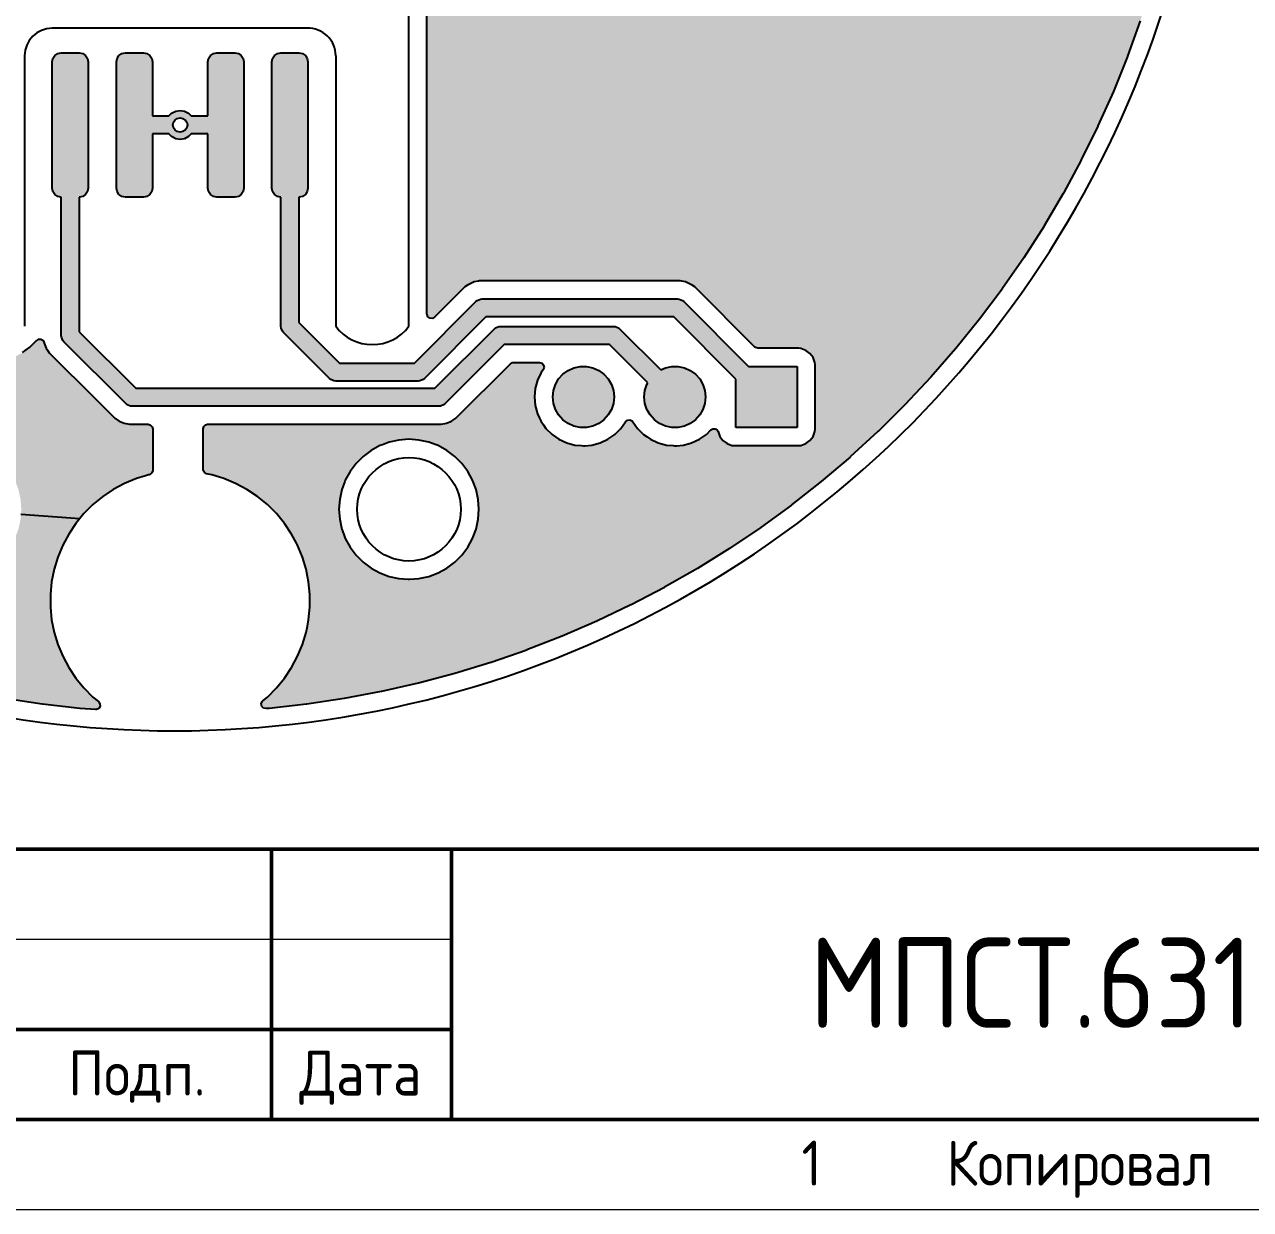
# Model space of a CAD drawing. Header units: millimetres. Extents: x -3894 to -3474, y -291 to 6.
# Drawn here: x -3622.5 to -3554.4, y -291 to -225.2 of the extents above; entities that cross this region are included whole.
import ezdxf

# ---------------------------------------------------------------- set-up
doc = ezdxf.new("R2010")
doc.units = ezdxf.units.MM
doc.layers.add('BLACK', color=7, linetype='Continuous')
doc.layers.add('ОСНОВНОЙ', color=7, linetype='Continuous', lineweight=25)
doc.styles.add('СПДС', font='isocpeur.ttf', dxfattribs={"width": 0.9})

msp = doc.modelspace()

# ---------------------------------------------------------------- hatches: boundary and pattern name
h = msp.add_hatch(color=256)
h.dxf.hatch_style = 1
h.paths.add_polyline_path([(-3570.894, -201.811), (-3570.895, -201.801), (-3571.109, -200.209), (-3571.111, -200.2), (-3571.384, -198.617), (-3571.385, -198.608), (-3571.717, -197.036), (-3571.719, -197.027), (-3572.108, -195.468), (-3572.111, -195.459), (-3572.558, -193.916), (-3572.561, -193.907), (-3572.83, -193.093), (-3572.84, -193.067), (-3572.931, -192.962), (-3573.065, -192.922), (-3581.932, -192.922), (-3582.02, -192.878), (-3582.704, -192.615), (-3583.412, -192.425), (-3584.135, -192.311), (-3584.867, -192.272), (-3585.599, -192.311), (-3586.323, -192.425), (-3587.03, -192.615), (-3587.714, -192.878), (-3587.802, -192.922), (-3600.694, -192.922), (-3600.713, -192.923), (-3600.843, -192.972), (-3600.927, -193.084), (-3600.936, -193.224), (-3600.869, -193.346), (-3600.383, -193.829), (-3600.121, -194.126), (-3599.577, -194.741), (-3598.831, -195.702), (-3598.149, -196.71), (-3597.963, -197.027), (-3597.533, -197.759), (-3596.986, -198.846), (-3596.509, -199.965), (-3596.106, -201.113), (-3558.637, -217.877), (-3558.432, -216.852), (-3558.431, -216.842), (-3558.097, -214.777), (-3558.096, -214.768), (-3557.84, -212.691), (-3557.839, -212.682), (-3557.66, -210.597), (-3557.66, -210.588), (-3557.558, -208.498), (-3557.558, -208.489), (-3557.545, -207.379), (-3557.55, -207.327), (-3557.616, -207.203), (-3557.737, -207.135), (-3569.94, -204.318), (-3569.951, -204.316), (-3569.951, -204.316), (-3570.075, -204.292), (-3570.187, -204.233), (-3570.197, -204.228), (-3570.311, -204.173), (-3570.404, -204.087), (-3570.412, -204.08), (-3570.509, -203.997), (-3570.576, -203.89), (-3570.582, -203.881), (-3570.653, -203.776), (-3570.691, -203.655), (-3570.694, -203.645), (-3570.729, -203.546), (-3570.736, -203.532), (-3570.74, -203.407), (-3570.741, -203.392)])
h.paths.add_polyline_path([(-3596.106, -201.113), (-3595.778, -202.285), (-3595.525, -203.475), (-3595.35, -204.679), (-3595.252, -205.892), (-3595.233, -207.109), (-3595.236, -207.179), (-3595.292, -208.324), (-3595.429, -209.533), (-3595.643, -210.731), (-3595.894, -211.75), (-3595.934, -211.913), (-3596.301, -213.073), (-3596.741, -214.207), (-3597.254, -215.311), (-3597.836, -216.379), (-3598.486, -217.408), (-3599.201, -218.392), (-3599.978, -219.329), (-3600.054, -219.411), (-3600.083, -219.447), (-3600.122, -219.581), (-3558.637, -217.877)])
h.paths.add_polyline_path([(-3560.533, -224.983), (-3560.53, -224.975), (-3559.895, -222.981), (-3559.892, -222.972), (-3559.331, -220.956), (-3559.329, -220.948), (-3558.844, -218.912), (-3558.842, -218.903), (-3558.637, -217.877), (-3600.122, -219.581), (-3600.122, -241.27), (-3600.121, -241.288), (-3600.073, -241.419), (-3599.961, -241.502), (-3599.821, -241.512), (-3599.699, -241.445), (-3598.016, -239.763), (-3597.869, -239.664), (-3597.77, -239.598), (-3597.657, -239.551), (-3597.657, -239.551), (-3597.497, -239.485), (-3597.265, -239.439), (-3597.265, -239.439), (-3597.207, -239.427), (-3597.207, -239.427), (-3586.073, -239.427), (-3586.073, -239.427), (-3585.783, -239.485), (-3585.51, -239.598), (-3585.412, -239.664), (-3585.412, -239.664), (-3585.264, -239.763), (-3581.932, -243.095), (-3581.89, -243.129), (-3581.756, -243.168), (-3579.485, -243.168), (-3579.485, -243.168), (-3579.485, -243.168), (-3579.485, -243.168), (-3579.366, -243.181), (-3579.366, -243.181), (-3579.096, -243.281), (-3578.866, -243.454), (-3578.693, -243.684), (-3578.593, -243.953), (-3578.592, -243.954), (-3578.58, -244.073), (-3578.58, -247.665), (-3578.592, -247.784), (-3578.693, -248.054), (-3578.866, -248.284), (-3579.096, -248.457), (-3579.366, -248.557), (-3579.485, -248.57), (-3583.076, -248.57), (-3583.182, -248.559), (-3583.196, -248.557), (-3583.196, -248.557), (-3583.465, -248.457), (-3583.696, -248.284), (-3583.868, -248.054), (-3583.966, -247.791), (-3584, -247.729), (-3584.112, -247.645), (-3584.251, -247.635), (-3584.374, -247.702), (-3584.618, -247.946), (-3585.005, -248.217), (-3585.433, -248.417), (-3585.89, -248.539), (-3586.282, -248.573), (-3586.361, -248.58), (-3586.468, -248.571), (-3586.831, -248.539), (-3587.288, -248.417), (-3587.716, -248.217), (-3587.91, -248.081), (-3588.103, -247.946), (-3588.438, -247.612), (-3588.697, -247.241), (-3588.731, -247.202), (-3588.856, -247.139), (-3588.995, -247.153), (-3589.104, -247.241), (-3589.364, -247.612), (-3589.698, -247.946), (-3590.085, -248.217), (-3590.513, -248.417), (-3590.97, -248.539), (-3591.362, -248.573), (-3591.441, -248.58), (-3591.548, -248.571), (-3591.911, -248.539), (-3592.368, -248.417), (-3592.796, -248.217), (-3592.99, -248.081), (-3593.183, -247.946), (-3593.518, -247.612), (-3593.66, -247.408), (-3593.789, -247.225), (-3593.87, -247.05), (-3593.988, -246.796), (-3594.111, -246.34), (-3594.152, -245.869), (-3594.111, -245.398), (-3593.988, -244.942), (-3593.789, -244.513), (-3593.698, -244.383), (-3593.67, -244.344), (-3593.628, -244.237), (-3593.648, -244.098), (-3593.739, -243.993), (-3593.873, -243.953), (-3595.319, -243.953), (-3595.371, -243.959), (-3595.494, -244.026), (-3598.518, -247.05), (-3598.659, -247.144), (-3598.764, -247.215), (-3599.037, -247.328), (-3599.132, -247.347), (-3599.327, -247.385), (-3612.305, -247.385), (-3612.408, -247.408), (-3612.514, -247.499), (-3612.553, -247.633), (-3612.553, -249.891), (-3612.546, -249.948), (-3612.477, -250.07), (-3612.354, -250.135), (-3612.071, -250.191), (-3611.645, -250.32), (-3611.394, -250.396), (-3610.741, -250.667), (-3610.741, -250.667), (-3610.117, -251), (-3609.528, -251.394), (-3608.981, -251.842), (-3608.719, -252.104), (-3608.481, -252.343), (-3608.032, -252.89), (-3607.639, -253.478), (-3607.368, -253.985), (-3607.306, -254.102), (-3607.035, -254.756), (-3606.83, -255.433), (-3606.75, -255.832), (-3606.691, -256.127), (-3606.622, -256.831), (-3606.622, -257.538), (-3606.691, -258.242), (-3606.76, -258.586), (-3606.83, -258.936), (-3607.035, -259.613), (-3607.306, -260.267), (-3607.639, -260.891), (-3608.032, -261.479), (-3608.481, -262.026), (-3608.981, -262.526), (-3609.232, -262.732), (-3609.274, -262.776), (-3609.322, -262.907), (-3609.292, -263.044), (-3609.193, -263.142), (-3609.057, -263.171), (-3608.893, -263.159), (-3608.884, -263.158), (-3606.804, -262.926), (-3606.795, -262.925), (-3604.726, -262.615), (-3604.717, -262.613), (-3602.66, -262.227), (-3602.651, -262.225), (-3600.611, -261.763), (-3600.602, -261.761), (-3598.58, -261.223), (-3598.571, -261.221), (-3596.57, -260.608), (-3596.562, -260.606), (-3594.585, -259.919), (-3594.576, -259.916), (-3592.627, -259.157), (-3592.618, -259.153), (-3590.698, -258.323), (-3590.69, -258.319), (-3588.802, -257.417), (-3588.793, -257.413), (-3586.94, -256.442), (-3586.932, -256.437), (-3585.116, -255.398), (-3585.108, -255.393), (-3583.332, -254.287), (-3583.324, -254.282), (-3581.591, -253.111), (-3581.583, -253.106), (-3579.894, -251.871), (-3579.887, -251.866), (-3578.244, -250.569), (-3578.237, -250.563), (-3576.644, -249.207), (-3576.638, -249.201), (-3575.096, -247.786), (-3575.089, -247.779), (-3573.602, -246.308), (-3573.595, -246.302), (-3572.163, -244.777), (-3572.157, -244.77), (-3570.782, -243.192), (-3570.776, -243.185), (-3569.461, -241.558), (-3569.455, -241.551), (-3568.202, -239.876), (-3568.196, -239.868), (-3567.006, -238.148), (-3567.001, -238.14), (-3565.874, -236.377), (-3565.87, -236.369), (-3564.81, -234.565), (-3564.805, -234.557), (-3563.813, -232.715), (-3563.809, -232.707), (-3562.886, -230.829), (-3562.882, -230.821), (-3562.029, -228.91), (-3562.026, -228.902), (-3561.244, -226.961), (-3561.241, -226.952)])
h.paths.add_polyline_path([(-3599.023, -248.837), (-3598.579, -249.169), (-3598.187, -249.561), (-3597.855, -250.004), (-3597.725, -250.242), (-3597.59, -250.491), (-3597.396, -251.01), (-3597.278, -251.552), (-3597.239, -252.104), (-3597.278, -252.657), (-3597.396, -253.199), (-3597.59, -253.718), (-3597.855, -254.205), (-3598.187, -254.648), (-3598.579, -255.04), (-3599.023, -255.372), (-3599.509, -255.638), (-3600.029, -255.832), (-3600.57, -255.949), (-3601.086, -255.986), (-3601.123, -255.989), (-3601.163, -255.986), (-3601.676, -255.949), (-3602.218, -255.832), (-3602.737, -255.638), (-3603.223, -255.372), (-3603.667, -255.04), (-3604.059, -254.648), (-3604.391, -254.205), (-3604.657, -253.718), (-3604.739, -253.496), (-3604.85, -253.199), (-3604.863, -253.143), (-3604.968, -252.657), (-3605.008, -252.104), (-3604.968, -251.552), (-3604.85, -251.01), (-3604.684, -250.563), (-3604.657, -250.491), (-3604.391, -250.004), (-3604.059, -249.561), (-3603.667, -249.169), (-3603.223, -248.837), (-3602.737, -248.571), (-3602.591, -248.517), (-3602.218, -248.377), (-3601.676, -248.259), (-3601.123, -248.22), (-3600.57, -248.259), (-3600.029, -248.377), (-3600.029, -248.377), (-3599.611, -248.533), (-3599.509, -248.571), (-3599.509, -248.571)], flags=16)
h.paths.add_polyline_path([(-3598.249, -252.104, -1), (-3603.997, -252.104, -1)], flags=0)
h = msp.add_hatch(color=256)
h.dxf.hatch_style = 1
h.paths.add_polyline_path([(-3618.919, -227.268), (-3618.957, -227.077), (-3619.066, -226.915), (-3619.228, -226.806), (-3619.419, -226.768), (-3620.419, -226.768), (-3620.61, -226.806), (-3620.773, -226.915), (-3620.881, -227.077), (-3620.919, -227.268), (-3620.919, -234.268), (-3620.881, -234.46), (-3620.773, -234.622), (-3620.61, -234.73), (-3620.419, -234.768), (-3620.419, -242.452), (-3620.41, -242.55), (-3620.335, -242.73), (-3620.273, -242.806), (-3616.841, -246.238), (-3616.765, -246.3), (-3616.585, -246.375), (-3616.487, -246.384), (-3599.475, -246.384), (-3599.378, -246.375), (-3599.197, -246.3), (-3599.122, -246.238), (-3595.836, -242.952), (-3589.984, -242.952), (-3587.857, -245.08), (-3587.914, -245.177), (-3588.023, -245.515), (-3588.061, -245.869), (-3588.023, -246.222), (-3587.914, -246.56), (-3587.736, -246.868), (-3587.498, -247.132), (-3587.211, -247.341), (-3586.886, -247.486), (-3586.538, -247.56), (-3586.183, -247.56), (-3585.835, -247.486), (-3585.511, -247.341), (-3585.223, -247.132), (-3584.985, -246.868), (-3584.808, -246.56), (-3584.698, -246.222), (-3584.661, -245.869), (-3584.698, -245.515), (-3584.808, -245.177), (-3584.985, -244.87), (-3585.223, -244.606), (-3585.511, -244.397), (-3585.835, -244.252), (-3586.183, -244.178), (-3586.538, -244.178), (-3586.886, -244.252), (-3587.152, -244.371), (-3589.424, -242.099), (-3589.499, -242.037), (-3589.68, -241.962), (-3589.777, -241.952), (-3596.043, -241.952), (-3596.141, -241.962), (-3596.321, -242.037), (-3596.321, -242.037), (-3596.397, -242.099), (-3599.682, -245.384), (-3616.28, -245.384), (-3619.419, -242.245), (-3619.419, -234.768), (-3619.228, -234.73), (-3619.066, -234.622), (-3618.957, -234.46), (-3618.919, -234.268)])
h.paths.add_polyline_path([(-3610.283, -227.268), (-3610.321, -227.077), (-3610.43, -226.915), (-3610.592, -226.806), (-3610.783, -226.768), (-3611.783, -226.768), (-3611.974, -226.806), (-3612.137, -226.915), (-3612.245, -227.077), (-3612.283, -227.268), (-3612.283, -230.268), (-3613.206, -230.268), (-3613.353, -230.121), (-3613.576, -230.008), (-3613.823, -229.968), (-3614.07, -230.008), (-3614.293, -230.121), (-3614.441, -230.268), (-3615.363, -230.268), (-3615.363, -227.268), (-3615.401, -227.077), (-3615.51, -226.915), (-3615.672, -226.806), (-3615.863, -226.768), (-3616.863, -226.768), (-3617.054, -226.806), (-3617.217, -226.915), (-3617.325, -227.077), (-3617.363, -227.268), (-3617.363, -234.268), (-3617.325, -234.46), (-3617.217, -234.622), (-3617.054, -234.73), (-3616.863, -234.768), (-3615.863, -234.768), (-3615.672, -234.73), (-3615.51, -234.622), (-3615.401, -234.46), (-3615.363, -234.268), (-3615.363, -231.268), (-3614.441, -231.268), (-3614.293, -231.416), (-3614.07, -231.529), (-3613.823, -231.568), (-3613.576, -231.529), (-3613.353, -231.416), (-3613.206, -231.268), (-3612.283, -231.268), (-3612.283, -234.268), (-3612.245, -234.46), (-3612.137, -234.622), (-3611.974, -234.73), (-3611.783, -234.768), (-3610.783, -234.768), (-3610.592, -234.73), (-3610.43, -234.622), (-3610.321, -234.46), (-3610.283, -234.268)], flags=17)
h.paths.add_polyline_path([(-3614.223, -230.768, -1), (-3613.423, -230.768, -1)], flags=16)
h.paths.add_polyline_path([(-3606.727, -227.268), (-3606.765, -227.077), (-3606.874, -226.915), (-3607.036, -226.806), (-3607.227, -226.768), (-3608.227, -226.768), (-3608.418, -226.806), (-3608.581, -226.915), (-3608.689, -227.077), (-3608.727, -227.268), (-3608.727, -234.268), (-3608.689, -234.46), (-3608.581, -234.622), (-3608.418, -234.73), (-3608.227, -234.768), (-3608.227, -241.944), (-3608.218, -242.042), (-3608.143, -242.222), (-3608.081, -242.298), (-3605.541, -244.838), (-3605.465, -244.9), (-3605.285, -244.975), (-3605.187, -244.984), (-3600.615, -244.984), (-3600.518, -244.975), (-3600.337, -244.9), (-3600.262, -244.838), (-3596.852, -241.428), (-3586.428, -241.428), (-3582.981, -244.876), (-3582.981, -247.569), (-3579.581, -247.569), (-3579.581, -244.169), (-3582.274, -244.169), (-3585.868, -240.575), (-3585.943, -240.513), (-3586.124, -240.438), (-3586.221, -240.428), (-3597.059, -240.428), (-3597.157, -240.438), (-3597.337, -240.513), (-3597.413, -240.575), (-3600.822, -243.984), (-3604.98, -243.984), (-3607.227, -241.737), (-3607.227, -234.768), (-3607.036, -234.73), (-3606.874, -234.622), (-3606.765, -234.46), (-3606.727, -234.268)])
h.paths.add_polyline_path([(-3589.741, -245.869), (-3589.778, -245.515), (-3589.888, -245.177), (-3590.065, -244.87), (-3590.303, -244.606), (-3590.591, -244.397), (-3590.915, -244.252), (-3591.263, -244.178), (-3591.618, -244.178), (-3591.966, -244.252), (-3592.291, -244.397), (-3592.578, -244.606), (-3592.816, -244.87), (-3592.994, -245.177), (-3593.103, -245.515), (-3593.141, -245.869), (-3593.103, -246.222), (-3592.994, -246.56), (-3592.816, -246.868), (-3592.578, -247.132), (-3592.291, -247.341), (-3591.966, -247.486), (-3591.618, -247.56), (-3591.263, -247.56), (-3590.915, -247.486), (-3590.591, -247.341), (-3590.303, -247.132), (-3590.065, -246.868), (-3589.888, -246.56), (-3589.778, -246.222)], flags=17)
h = msp.add_hatch(color=256)
h.dxf.hatch_style = 1
h.paths.add_polyline_path([(-3621.085, -243.409), (-3621.183, -243.262), (-3621.249, -243.163), (-3621.362, -242.89), (-3621.37, -242.85), (-3621.371, -242.846), (-3621.438, -242.723), (-3621.561, -242.656), (-3621.7, -242.666), (-3621.815, -242.752), (-3622.168, -243.105), (-3622.573, -243.408), (-3623.018, -243.65), (-3623.492, -243.827), (-3623.986, -243.934), (-3624.491, -243.97), (-3624.996, -243.934), (-3625.49, -243.827), (-3625.965, -243.65), (-3626.409, -243.408), (-3626.814, -243.105), (-3627.172, -242.747), (-3627.27, -242.617), (-3627.293, -242.59), (-3627.322, -242.561), (-3627.352, -242.511), (-3627.368, -242.486), (-3627.403, -242.44), (-3627.418, -242.401), (-3627.434, -242.369), (-3627.455, -242.333), (-3627.47, -242.277), (-3627.479, -242.249), (-3627.501, -242.195), (-3627.506, -242.154), (-3627.513, -242.119), (-3627.524, -242.079), (-3627.524, -242.079), (-3627.524, -242.02), (-3627.526, -241.991), (-3627.529, -241.962), (-3627.601, -241.966), (-3633.26, -250.126), (-3630.408, -252.104), (-3630.368, -251.552), (-3630.25, -251.01), (-3630.057, -250.491), (-3630.057, -250.491), (-3629.791, -250.004), (-3629.459, -249.561), (-3629.067, -249.169), (-3628.623, -248.837), (-3628.137, -248.571), (-3627.991, -248.517), (-3627.618, -248.377), (-3627.076, -248.259), (-3626.523, -248.22), (-3625.97, -248.259), (-3625.429, -248.377), (-3625.429, -248.377), (-3625.011, -248.533), (-3624.909, -248.571), (-3624.909, -248.571), (-3624.423, -248.837), (-3623.979, -249.169), (-3623.587, -249.561), (-3623.255, -250.004), (-3623.125, -250.242), (-3622.99, -250.491), (-3622.796, -251.01), (-3622.678, -251.552), (-3622.639, -252.104), (-3622.658, -252.381), (-3619.39, -252.616), (-3619.165, -252.343), (-3618.665, -251.842), (-3618.118, -251.394), (-3617.53, -251), (-3616.906, -250.667), (-3616.906, -250.667), (-3616.252, -250.396), (-3615.744, -250.242), (-3615.575, -250.191), (-3615.575, -250.191), (-3615.575, -250.191), (-3615.547, -250.185), (-3615.492, -250.168), (-3615.386, -250.076), (-3615.347, -249.942), (-3615.347, -247.633), (-3615.37, -247.53), (-3615.461, -247.425), (-3615.595, -247.385), (-3616.635, -247.385), (-3616.925, -247.328), (-3617.198, -247.215), (-3617.444, -247.05), (-3617.444, -247.05), (-3617.653, -246.841), (-3618.462, -246.032)])
h = msp.add_hatch(color=256)
h.dxf.hatch_style = 1
h.paths.add_polyline_path([(-3621.024, -256.831), (-3620.955, -256.127), (-3620.817, -255.433), (-3620.611, -254.756), (-3620.341, -254.102), (-3620.341, -254.102), (-3620.007, -253.478), (-3619.614, -252.89), (-3619.39, -252.616), (-3622.658, -252.381), (-3622.678, -252.657), (-3622.796, -253.199), (-3622.99, -253.718), (-3623.255, -254.205), (-3623.587, -254.648), (-3623.979, -255.04), (-3624.423, -255.372), (-3624.909, -255.638), (-3625.429, -255.832), (-3625.97, -255.949), (-3626.486, -255.986), (-3626.523, -255.989), (-3626.563, -255.986), (-3627.076, -255.949), (-3627.618, -255.832), (-3628.137, -255.638), (-3628.623, -255.372), (-3629.067, -255.04), (-3629.459, -254.648), (-3629.791, -254.205), (-3630.057, -253.718), (-3630.139, -253.496), (-3630.25, -253.199), (-3630.27, -253.109), (-3630.368, -252.657), (-3630.408, -252.104), (-3633.26, -250.126), (-3638.603, -257.829), (-3637.739, -258.242), (-3637.579, -258.318), (-3637.571, -258.322), (-3635.651, -259.153), (-3635.642, -259.157), (-3633.693, -259.916), (-3633.684, -259.919), (-3631.707, -260.605), (-3631.699, -260.608), (-3629.698, -261.221), (-3629.689, -261.223), (-3627.667, -261.761), (-3627.658, -261.763), (-3625.618, -262.225), (-3625.609, -262.227), (-3623.552, -262.613), (-3623.543, -262.615), (-3621.474, -262.925), (-3621.465, -262.926), (-3619.386, -263.158), (-3619.376, -263.159), (-3618.528, -263.222), (-3618.467, -263.219), (-3618.342, -263.158), (-3618.269, -263.038), (-3618.273, -262.899), (-3618.352, -262.783), (-3618.665, -262.526), (-3619.165, -262.026), (-3619.614, -261.479), (-3620.007, -260.891), (-3620.341, -260.267), (-3620.341, -260.267), (-3620.611, -259.613), (-3620.817, -258.936), (-3620.955, -258.242), (-3621.024, -257.538)])

# ---------------------------------------------------------------- linework, layer by layer
msp.add_line((-3622.658, -252.381), (-3619.39, -252.616))
at = {"color": 7, "linetype": 'Continuous', "lineweight": 50}
for p, q in [((-3663.756, -270.979), (-3478.756, -270.979)), ((-3608.756, -270.979), (-3608.756, -285.979)), ((-3598.756, -270.979), (-3598.756, -285.979)), ((-3663.756, -280.979), (-3598.756, -280.979)), ((-3873.756, -285.979), (-3478.756, -285.979))]:
    msp.add_line(p, q, dxfattribs=at)
at = {"color": 7, "linetype": 'Continuous', "lineweight": 18}
for p, q in [((-3663.756, -275.979), (-3598.756, -275.979)), ((-3893.756, -290.979), (-3473.756, -290.979))]:
    msp.add_line(p, q, dxfattribs=at)
at = {"layer": 'BLACK', "linetype": 'Continuous'}
for p, q in [((-3601.123, -241.944), (-3601.123, -219.084)), ((-3600.122, -241.27), (-3600.122, -219.581)), ((-3560.533, -224.983), (-3561.241, -226.952)), ((-3606.768, -225.398), (-3620.929, -225.398)), ((-3622.453, -226.922), (-3622.459, -241.944)), ((-3620.919, -227.268), (-3620.881, -227.077)), ((-3620.881, -227.077), (-3620.773, -226.915)), ((-3620.773, -226.915), (-3620.61, -226.806)), ((-3620.61, -226.806), (-3620.419, -226.768)), ((-3620.419, -226.768), (-3619.419, -226.768)), ((-3619.419, -226.768), (-3619.228, -226.806)), ((-3619.228, -226.806), (-3619.066, -226.915)), ((-3619.066, -226.915), (-3618.957, -227.077)), ((-3618.957, -227.077), (-3618.919, -227.268)), ((-3617.363, -227.268), (-3617.325, -227.077)), ((-3617.325, -227.077), (-3617.217, -226.915)), ((-3617.217, -226.915), (-3617.054, -226.806)), ((-3617.054, -226.806), (-3616.863, -226.768)), ((-3616.863, -226.768), (-3615.863, -226.768)), ((-3615.863, -226.768), (-3615.672, -226.806)), ((-3615.672, -226.806), (-3615.51, -226.915)), ((-3615.51, -226.915), (-3615.401, -227.077)), ((-3615.401, -227.077), (-3615.363, -227.268)), ((-3612.283, -227.268), (-3612.245, -227.077)), ((-3612.245, -227.077), (-3612.137, -226.915)), ((-3612.137, -226.915), (-3611.974, -226.806)), ((-3611.974, -226.806), (-3611.783, -226.768)), ((-3611.783, -226.768), (-3610.783, -226.768)), ((-3610.783, -226.768), (-3610.592, -226.806)), ((-3610.592, -226.806), (-3610.43, -226.915)), ((-3610.43, -226.915), (-3610.321, -227.077)), ((-3610.321, -227.077), (-3610.283, -227.268)), ((-3608.727, -227.268), (-3608.689, -227.077)), ((-3608.689, -227.077), (-3608.581, -226.915)), ((-3608.581, -226.915), (-3608.418, -226.806)), ((-3608.418, -226.806), (-3608.227, -226.768)), ((-3608.227, -226.768), (-3607.227, -226.768)), ((-3607.227, -226.768), (-3607.036, -226.806)), ((-3607.036, -226.806), (-3606.874, -226.915)), ((-3606.874, -226.915), (-3606.765, -227.077)), ((-3606.765, -227.077), (-3606.727, -227.268)), ((-3605.187, -226.921), (-3605.187, -241.944)), ((-3561.244, -226.961), (-3562.026, -228.902)), ((-3561.241, -226.952), (-3561.244, -226.961)), ((-3620.919, -234.268), (-3620.919, -227.268)), ((-3618.919, -227.268), (-3618.919, -234.268)), ((-3617.363, -234.268), (-3617.363, -227.268)), ((-3615.363, -227.268), (-3615.363, -230.268)), ((-3612.283, -230.268), (-3612.283, -227.268)), ((-3610.283, -227.268), (-3610.283, -234.268)), ((-3608.727, -234.268), (-3608.727, -227.268)), ((-3606.727, -227.268), (-3606.727, -234.268)), ((-3562.029, -228.91), (-3562.882, -230.821)), ((-3562.026, -228.902), (-3562.029, -228.91)), ((-3614.07, -230.008), (-3613.823, -229.968)), ((-3613.823, -229.968), (-3613.576, -230.008)), ((-3615.363, -230.268), (-3614.441, -230.268)), ((-3614.441, -230.268), (-3614.293, -230.121)), ((-3614.293, -230.121), (-3614.07, -230.008)), ((-3613.576, -230.008), (-3613.353, -230.121)), ((-3613.353, -230.121), (-3613.206, -230.268)), ((-3613.206, -230.268), (-3612.283, -230.268)), ((-3614.441, -231.268), (-3615.363, -231.268)), ((-3615.363, -231.268), (-3615.363, -234.268)), ((-3614.293, -231.416), (-3614.441, -231.268)), ((-3613.206, -231.268), (-3613.353, -231.416)), ((-3612.283, -231.268), (-3613.206, -231.268)), ((-3612.283, -234.268), (-3612.283, -231.268)), ((-3562.886, -230.829), (-3563.809, -232.707)), ((-3562.882, -230.821), (-3562.886, -230.829)), ((-3614.07, -231.529), (-3614.293, -231.416)), ((-3613.823, -231.568), (-3614.07, -231.529)), ((-3613.576, -231.529), (-3613.823, -231.568)), ((-3613.353, -231.416), (-3613.576, -231.529)), ((-3563.813, -232.715), (-3564.805, -234.557)), ((-3563.809, -232.707), (-3563.813, -232.715)), ((-3620.881, -234.46), (-3620.919, -234.268)), ((-3620.773, -234.622), (-3620.881, -234.46)), ((-3620.61, -234.73), (-3620.773, -234.622)), ((-3620.419, -234.768), (-3620.61, -234.73)), ((-3619.228, -234.73), (-3619.419, -234.768)), ((-3619.066, -234.622), (-3619.228, -234.73)), ((-3618.957, -234.46), (-3619.066, -234.622)), ((-3618.919, -234.268), (-3618.957, -234.46)), ((-3617.325, -234.46), (-3617.363, -234.268)), ((-3617.217, -234.622), (-3617.325, -234.46)), ((-3617.054, -234.73), (-3617.217, -234.622)), ((-3616.863, -234.768), (-3617.054, -234.73)), ((-3615.672, -234.73), (-3615.863, -234.768)), ((-3615.51, -234.622), (-3615.672, -234.73)), ((-3615.401, -234.46), (-3615.51, -234.622)), ((-3615.363, -234.268), (-3615.401, -234.46)), ((-3612.245, -234.46), (-3612.283, -234.268)), ((-3612.137, -234.622), (-3612.245, -234.46)), ((-3611.974, -234.73), (-3612.137, -234.622)), ((-3611.783, -234.768), (-3611.974, -234.73)), ((-3610.592, -234.73), (-3610.783, -234.768)), ((-3610.43, -234.622), (-3610.592, -234.73)), ((-3610.321, -234.46), (-3610.43, -234.622)), ((-3610.283, -234.268), (-3610.321, -234.46)), ((-3608.689, -234.46), (-3608.727, -234.268)), ((-3608.581, -234.622), (-3608.689, -234.46)), ((-3608.418, -234.73), (-3608.581, -234.622)), ((-3608.227, -234.768), (-3608.418, -234.73)), ((-3607.036, -234.73), (-3607.227, -234.768)), ((-3606.874, -234.622), (-3607.036, -234.73)), ((-3606.765, -234.46), (-3606.874, -234.622)), ((-3606.727, -234.268), (-3606.765, -234.46)), ((-3564.81, -234.565), (-3565.87, -236.369)), ((-3564.805, -234.557), (-3564.81, -234.565)), ((-3620.419, -242.452), (-3620.419, -234.768)), ((-3619.419, -234.768), (-3619.419, -242.245)), ((-3615.863, -234.768), (-3616.863, -234.768)), ((-3610.783, -234.768), (-3611.783, -234.768)), ((-3608.227, -241.944), (-3608.227, -234.768)), ((-3607.227, -234.768), (-3607.227, -241.737)), ((-3565.874, -236.377), (-3567.001, -238.14)), ((-3565.87, -236.369), (-3565.874, -236.377)), ((-3567.006, -238.148), (-3568.196, -239.868)), ((-3567.001, -238.14), (-3567.006, -238.148)), ((-3597.497, -239.485), (-3597.657, -239.551)), ((-3597.265, -239.439), (-3597.497, -239.485)), ((-3597.497, -239.485), (-3597.497, -239.485)), ((-3597.207, -239.427), (-3597.265, -239.439)), ((-3597.265, -239.439), (-3597.265, -239.439)), ((-3586.073, -239.427), (-3597.207, -239.427)), ((-3597.207, -239.427), (-3597.207, -239.427)), ((-3585.783, -239.485), (-3586.073, -239.427)), ((-3586.073, -239.427), (-3586.073, -239.427)), ((-3585.51, -239.598), (-3585.783, -239.485)), ((-3585.783, -239.485), (-3585.783, -239.485)), ((-3598.016, -239.763), (-3599.699, -241.445)), ((-3597.869, -239.664), (-3598.016, -239.763)), ((-3598.016, -239.763), (-3598.016, -239.763)), ((-3597.77, -239.598), (-3597.869, -239.664)), ((-3597.657, -239.551), (-3597.77, -239.598)), ((-3597.657, -239.551), (-3597.657, -239.551)), ((-3585.412, -239.664), (-3585.51, -239.598)), ((-3585.264, -239.763), (-3585.412, -239.664)), ((-3585.412, -239.664), (-3585.412, -239.664)), ((-3581.932, -243.095), (-3585.264, -239.763)), ((-3585.264, -239.763), (-3585.264, -239.763)), ((-3568.202, -239.876), (-3569.455, -241.551)), ((-3568.196, -239.868), (-3568.202, -239.876)), ((-3600.822, -243.984), (-3597.413, -240.575)), ((-3597.413, -240.575), (-3597.337, -240.513)), ((-3597.337, -240.513), (-3597.157, -240.438)), ((-3597.157, -240.438), (-3597.059, -240.428)), ((-3597.157, -240.438), (-3597.157, -240.438)), ((-3597.059, -240.428), (-3586.221, -240.428)), ((-3586.221, -240.428), (-3586.124, -240.438)), ((-3586.124, -240.438), (-3585.943, -240.513)), ((-3585.943, -240.513), (-3585.943, -240.513)), ((-3585.943, -240.513), (-3585.868, -240.575)), ((-3585.868, -240.575), (-3582.274, -244.169)), ((-3596.852, -241.428), (-3600.262, -244.838)), ((-3600.121, -241.288), (-3600.122, -241.27)), ((-3600.073, -241.419), (-3600.121, -241.288)), ((-3599.961, -241.502), (-3600.073, -241.419)), ((-3599.821, -241.512), (-3599.961, -241.502)), ((-3599.699, -241.445), (-3599.821, -241.512)), ((-3586.428, -241.428), (-3596.852, -241.428)), ((-3582.981, -244.876), (-3586.428, -241.428)), ((-3608.218, -242.042), (-3608.227, -241.944)), ((-3608.143, -242.222), (-3608.218, -242.042)), ((-3608.081, -242.298), (-3608.143, -242.222)), ((-3608.143, -242.222), (-3608.143, -242.222)), ((-3607.227, -241.737), (-3604.98, -243.984)), ((-3599.682, -245.384), (-3596.397, -242.099)), ((-3596.397, -242.099), (-3596.321, -242.037)), ((-3596.321, -242.037), (-3596.141, -241.962)), ((-3596.321, -242.037), (-3596.321, -242.037)), ((-3596.141, -241.962), (-3596.043, -241.952)), ((-3596.043, -241.952), (-3589.777, -241.952)), ((-3589.777, -241.952), (-3589.68, -241.962)), ((-3589.68, -241.962), (-3589.499, -242.037)), ((-3589.499, -242.037), (-3589.499, -242.037)), ((-3589.499, -242.037), (-3589.424, -242.099)), ((-3589.424, -242.099), (-3587.152, -244.371)), ((-3569.461, -241.558), (-3570.776, -243.185)), ((-3569.455, -241.551), (-3569.461, -241.558)), ((-3622.168, -243.105), (-3621.81, -242.747)), ((-3621.81, -242.747), (-3621.804, -242.741)), ((-3621.81, -242.747), (-3621.81, -242.747)), ((-3621.804, -242.741), (-3621.802, -242.743)), ((-3621.802, -242.743), (-3621.7, -242.666)), ((-3621.7, -242.666), (-3621.561, -242.656)), ((-3621.561, -242.656), (-3621.438, -242.723)), ((-3621.438, -242.723), (-3621.371, -242.846)), ((-3621.371, -242.846), (-3621.37, -242.85)), ((-3621.37, -242.85), (-3621.362, -242.89)), ((-3621.362, -242.89), (-3621.362, -242.89)), ((-3621.362, -242.89), (-3621.249, -243.163)), ((-3620.41, -242.55), (-3620.419, -242.452)), ((-3620.335, -242.73), (-3620.41, -242.55)), ((-3620.273, -242.806), (-3620.335, -242.73)), ((-3620.335, -242.73), (-3620.335, -242.73)), ((-3616.841, -246.238), (-3620.273, -242.806)), ((-3619.419, -242.245), (-3616.28, -245.384)), ((-3605.541, -244.838), (-3608.081, -242.298)), ((-3622.573, -243.408), (-3622.168, -243.105)), ((-3621.249, -243.163), (-3621.183, -243.262)), ((-3621.183, -243.262), (-3621.183, -243.262)), ((-3621.183, -243.262), (-3621.085, -243.409)), ((-3621.085, -243.409), (-3621.085, -243.409)), ((-3621.085, -243.409), (-3618.462, -246.032)), ((-3595.836, -242.952), (-3599.122, -246.238)), ((-3589.984, -242.952), (-3595.836, -242.952)), ((-3587.857, -245.08), (-3589.984, -242.952)), ((-3581.89, -243.129), (-3581.932, -243.095)), ((-3581.756, -243.168), (-3581.89, -243.129)), ((-3579.485, -243.168), (-3581.756, -243.168)), ((-3579.366, -243.181), (-3579.485, -243.168)), ((-3579.485, -243.168), (-3579.485, -243.168)), ((-3579.485, -243.168), (-3579.485, -243.168)), ((-3579.485, -243.168), (-3579.485, -243.168)), ((-3579.096, -243.281), (-3579.366, -243.181)), ((-3579.366, -243.181), (-3579.366, -243.181)), ((-3578.866, -243.454), (-3579.096, -243.281)), ((-3579.096, -243.281), (-3579.096, -243.281)), ((-3578.693, -243.684), (-3578.866, -243.454)), ((-3578.866, -243.454), (-3578.866, -243.454)), ((-3570.782, -243.192), (-3572.157, -244.77)), ((-3570.776, -243.185), (-3570.782, -243.192)), ((-3604.98, -243.984), (-3600.822, -243.984)), ((-3598.518, -247.05), (-3595.494, -244.026)), ((-3595.494, -244.026), (-3595.371, -243.959)), ((-3595.371, -243.959), (-3595.319, -243.953)), ((-3595.319, -243.953), (-3593.873, -243.953)), ((-3593.873, -243.953), (-3593.739, -243.993)), ((-3593.739, -243.993), (-3593.648, -244.098)), ((-3593.628, -244.237), (-3593.67, -244.344)), ((-3593.648, -244.098), (-3593.628, -244.237)), ((-3592.291, -244.397), (-3591.966, -244.252)), ((-3591.966, -244.252), (-3591.618, -244.178)), ((-3591.618, -244.178), (-3591.263, -244.178)), ((-3591.263, -244.178), (-3590.915, -244.252)), ((-3590.915, -244.252), (-3590.591, -244.397)), ((-3587.152, -244.371), (-3586.886, -244.252)), ((-3586.886, -244.252), (-3586.538, -244.178)), ((-3586.538, -244.178), (-3586.183, -244.178)), ((-3586.183, -244.178), (-3585.835, -244.252)), ((-3585.835, -244.252), (-3585.511, -244.397)), ((-3582.274, -244.169), (-3579.581, -244.169)), ((-3579.581, -244.169), (-3579.581, -247.569)), ((-3578.593, -243.953), (-3578.693, -243.684)), ((-3578.693, -243.684), (-3578.693, -243.684)), ((-3578.592, -243.954), (-3578.593, -243.953)), ((-3578.58, -244.073), (-3578.592, -243.954)), ((-3578.58, -247.665), (-3578.58, -244.073)), ((-3605.465, -244.9), (-3605.541, -244.838)), ((-3605.285, -244.975), (-3605.465, -244.9)), ((-3605.465, -244.9), (-3605.465, -244.9)), ((-3600.337, -244.9), (-3600.518, -244.975)), ((-3600.262, -244.838), (-3600.337, -244.9)), ((-3600.337, -244.9), (-3600.337, -244.9)), ((-3593.988, -244.942), (-3594.111, -245.398)), ((-3593.789, -244.513), (-3593.988, -244.942)), ((-3593.988, -244.942), (-3593.988, -244.942)), ((-3593.698, -244.383), (-3593.789, -244.513)), ((-3593.67, -244.344), (-3593.698, -244.383)), ((-3592.994, -245.177), (-3592.816, -244.87)), ((-3592.816, -244.87), (-3592.578, -244.606)), ((-3592.578, -244.606), (-3592.291, -244.397)), ((-3590.591, -244.397), (-3590.303, -244.606)), ((-3590.303, -244.606), (-3590.065, -244.87)), ((-3590.065, -244.87), (-3589.888, -245.177)), ((-3585.511, -244.397), (-3585.223, -244.606)), ((-3585.223, -244.606), (-3584.985, -244.87)), ((-3584.985, -244.87), (-3584.808, -245.177)), ((-3582.981, -247.569), (-3582.981, -244.876)), ((-3572.163, -244.777), (-3573.595, -246.302)), ((-3572.157, -244.77), (-3572.163, -244.777)), ((-3616.28, -245.384), (-3599.682, -245.384)), ((-3605.187, -244.984), (-3605.285, -244.975)), ((-3600.615, -244.984), (-3605.187, -244.984)), ((-3600.518, -244.975), (-3600.615, -244.984)), ((-3594.111, -245.398), (-3594.152, -245.869)), ((-3594.111, -245.398), (-3594.111, -245.398)), ((-3593.141, -245.869), (-3593.103, -245.515)), ((-3593.103, -245.515), (-3592.994, -245.177)), ((-3589.888, -245.177), (-3589.778, -245.515)), ((-3589.778, -245.515), (-3589.741, -245.869)), ((-3588.061, -245.869), (-3588.023, -245.515)), ((-3588.023, -245.515), (-3587.914, -245.177)), ((-3587.914, -245.177), (-3587.857, -245.08)), ((-3584.808, -245.177), (-3584.698, -245.515)), ((-3584.698, -245.515), (-3584.661, -245.869)), ((-3618.462, -246.032), (-3617.653, -246.841)), ((-3616.765, -246.3), (-3616.841, -246.238)), ((-3616.585, -246.375), (-3616.765, -246.3)), ((-3616.765, -246.3), (-3616.765, -246.3)), ((-3599.197, -246.3), (-3599.378, -246.375)), ((-3599.122, -246.238), (-3599.197, -246.3)), ((-3599.197, -246.3), (-3599.197, -246.3)), ((-3594.152, -245.869), (-3594.152, -245.869)), ((-3594.152, -245.869), (-3594.111, -246.34)), ((-3593.103, -246.222), (-3593.141, -245.869)), ((-3592.994, -246.56), (-3593.103, -246.222)), ((-3589.778, -246.222), (-3589.888, -246.56)), ((-3589.741, -245.869), (-3589.778, -246.222)), ((-3588.023, -246.222), (-3588.061, -245.869)), ((-3587.914, -246.56), (-3588.023, -246.222)), ((-3584.698, -246.222), (-3584.808, -246.56)), ((-3584.661, -245.869), (-3584.698, -246.222)), ((-3573.595, -246.302), (-3573.602, -246.308)), ((-3617.653, -246.841), (-3617.653, -246.841)), ((-3617.653, -246.841), (-3617.444, -247.05)), ((-3616.487, -246.384), (-3616.585, -246.375)), ((-3599.475, -246.384), (-3616.487, -246.384)), ((-3599.378, -246.375), (-3599.475, -246.384)), ((-3594.111, -246.34), (-3594.111, -246.34)), ((-3594.111, -246.34), (-3593.988, -246.796)), ((-3593.988, -246.796), (-3593.988, -246.796)), ((-3593.988, -246.796), (-3593.988, -246.796)), ((-3593.988, -246.796), (-3593.87, -247.05)), ((-3592.816, -246.868), (-3592.994, -246.56)), ((-3592.578, -247.132), (-3592.816, -246.868)), ((-3590.065, -246.868), (-3590.303, -247.132)), ((-3589.888, -246.56), (-3590.065, -246.868)), ((-3587.736, -246.868), (-3587.914, -246.56)), ((-3587.498, -247.132), (-3587.736, -246.868)), ((-3584.985, -246.868), (-3585.223, -247.132)), ((-3584.808, -246.56), (-3584.985, -246.868)), ((-3573.602, -246.308), (-3575.089, -247.779)), ((-3617.444, -247.05), (-3617.444, -247.05)), ((-3617.444, -247.05), (-3617.198, -247.215)), ((-3617.198, -247.215), (-3617.198, -247.215)), ((-3617.198, -247.215), (-3616.925, -247.328)), ((-3616.925, -247.328), (-3616.925, -247.328)), ((-3616.925, -247.328), (-3616.925, -247.328)), ((-3616.925, -247.328), (-3616.925, -247.328)), ((-3616.925, -247.328), (-3616.635, -247.385)), ((-3616.635, -247.385), (-3615.595, -247.385)), ((-3615.595, -247.385), (-3615.461, -247.425)), ((-3615.461, -247.425), (-3615.37, -247.53)), ((-3615.37, -247.53), (-3615.347, -247.633)), ((-3615.347, -247.633), (-3615.347, -249.942)), ((-3612.553, -247.633), (-3612.514, -247.499)), ((-3612.553, -249.891), (-3612.553, -247.633)), ((-3612.514, -247.499), (-3612.408, -247.408)), ((-3612.408, -247.408), (-3612.305, -247.385)), ((-3612.305, -247.385), (-3599.327, -247.385)), ((-3599.327, -247.385), (-3599.132, -247.347)), ((-3599.132, -247.347), (-3599.037, -247.328)), ((-3599.037, -247.328), (-3598.764, -247.215)), ((-3598.764, -247.215), (-3598.659, -247.144)), ((-3598.659, -247.144), (-3598.518, -247.05)), ((-3593.87, -247.05), (-3593.789, -247.225)), ((-3593.789, -247.225), (-3593.789, -247.225)), ((-3593.789, -247.225), (-3593.66, -247.408)), ((-3593.66, -247.408), (-3593.518, -247.612)), ((-3593.518, -247.612), (-3593.183, -247.946)), ((-3592.291, -247.341), (-3592.578, -247.132)), ((-3591.966, -247.486), (-3592.291, -247.341)), ((-3591.618, -247.56), (-3591.966, -247.486)), ((-3591.263, -247.56), (-3591.618, -247.56)), ((-3590.915, -247.486), (-3591.263, -247.56)), ((-3590.591, -247.341), (-3590.915, -247.486)), ((-3590.303, -247.132), (-3590.591, -247.341)), ((-3589.698, -247.946), (-3589.364, -247.612)), ((-3589.364, -247.612), (-3589.104, -247.241)), ((-3589.104, -247.241), (-3588.995, -247.153)), ((-3588.995, -247.153), (-3588.856, -247.139)), ((-3588.856, -247.139), (-3588.731, -247.202)), ((-3588.731, -247.202), (-3588.697, -247.241)), ((-3588.697, -247.241), (-3588.438, -247.612)), ((-3588.438, -247.612), (-3588.438, -247.612)), ((-3588.438, -247.612), (-3588.103, -247.946)), ((-3587.211, -247.341), (-3587.498, -247.132)), ((-3586.886, -247.486), (-3587.211, -247.341)), ((-3586.538, -247.56), (-3586.886, -247.486)), ((-3586.183, -247.56), (-3586.538, -247.56)), ((-3585.835, -247.486), (-3586.183, -247.56)), ((-3585.511, -247.341), (-3585.835, -247.486)), ((-3585.223, -247.132), (-3585.511, -247.341)), ((-3584.374, -247.702), (-3584.251, -247.635)), ((-3584.251, -247.635), (-3584.112, -247.645)), ((-3584.112, -247.645), (-3584, -247.729)), ((-3579.581, -247.569), (-3582.981, -247.569)), ((-3578.592, -247.784), (-3578.58, -247.665)), ((-3601.676, -248.259), (-3602.218, -248.377)), ((-3601.123, -248.22), (-3601.676, -248.259)), ((-3601.676, -248.259), (-3601.676, -248.259)), ((-3600.57, -248.259), (-3601.123, -248.22)), ((-3601.123, -248.22), (-3601.123, -248.22)), ((-3600.029, -248.377), (-3600.57, -248.259)), ((-3600.57, -248.259), (-3600.57, -248.259)), ((-3593.183, -247.946), (-3592.99, -248.081)), ((-3592.99, -248.081), (-3592.796, -248.217)), ((-3592.796, -248.217), (-3592.796, -248.217)), ((-3592.796, -248.217), (-3592.796, -248.217)), ((-3592.796, -248.217), (-3592.368, -248.417)), ((-3590.513, -248.417), (-3590.085, -248.217)), ((-3590.085, -248.217), (-3589.698, -247.946)), ((-3588.103, -247.946), (-3587.91, -248.081)), ((-3587.91, -248.081), (-3587.716, -248.217)), ((-3587.716, -248.217), (-3587.716, -248.217)), ((-3587.716, -248.217), (-3587.716, -248.217)), ((-3587.716, -248.217), (-3587.288, -248.417)), ((-3585.433, -248.417), (-3585.005, -248.217)), ((-3585.005, -248.217), (-3584.618, -247.946)), ((-3584.618, -247.946), (-3584.374, -247.702)), ((-3584, -247.729), (-3583.966, -247.791)), ((-3583.966, -247.791), (-3583.868, -248.054)), ((-3583.868, -248.054), (-3583.868, -248.054)), ((-3583.868, -248.054), (-3583.696, -248.284)), ((-3583.696, -248.284), (-3583.696, -248.284)), ((-3583.696, -248.284), (-3583.465, -248.457)), ((-3579.096, -248.457), (-3578.866, -248.284)), ((-3578.866, -248.284), (-3578.693, -248.054)), ((-3578.693, -248.054), (-3578.592, -247.784)), ((-3575.096, -247.786), (-3576.638, -249.201)), ((-3575.089, -247.779), (-3575.096, -247.786)), ((-3603.223, -248.837), (-3603.667, -249.169)), ((-3602.737, -248.571), (-3603.223, -248.837)), ((-3603.223, -248.837), (-3603.223, -248.837)), ((-3602.591, -248.517), (-3602.737, -248.571)), ((-3602.218, -248.377), (-3602.591, -248.517)), ((-3602.218, -248.377), (-3602.218, -248.377)), ((-3602.218, -248.377), (-3602.218, -248.377)), ((-3599.611, -248.533), (-3600.029, -248.377)), ((-3600.029, -248.377), (-3600.029, -248.377)), ((-3600.029, -248.377), (-3600.029, -248.377)), ((-3599.509, -248.571), (-3599.611, -248.533)), ((-3599.023, -248.837), (-3599.509, -248.571)), ((-3599.509, -248.571), (-3599.509, -248.571)), ((-3599.023, -248.837), (-3599.023, -248.837)), ((-3598.579, -249.169), (-3599.023, -248.837)), ((-3592.368, -248.417), (-3591.911, -248.539)), ((-3591.911, -248.539), (-3591.548, -248.571)), ((-3591.548, -248.571), (-3591.441, -248.58)), ((-3591.441, -248.58), (-3591.362, -248.573)), ((-3591.441, -248.58), (-3591.441, -248.58)), ((-3591.441, -248.58), (-3591.441, -248.58)), ((-3591.362, -248.573), (-3590.97, -248.539)), ((-3590.97, -248.539), (-3590.513, -248.417)), ((-3587.288, -248.417), (-3586.831, -248.539)), ((-3586.831, -248.539), (-3586.468, -248.571)), ((-3586.468, -248.571), (-3586.361, -248.58)), ((-3586.361, -248.58), (-3586.282, -248.573)), ((-3586.361, -248.58), (-3586.361, -248.58)), ((-3586.361, -248.58), (-3586.361, -248.58)), ((-3586.282, -248.573), (-3585.89, -248.539)), ((-3585.89, -248.539), (-3585.433, -248.417)), ((-3583.465, -248.457), (-3583.465, -248.457)), ((-3583.465, -248.457), (-3583.196, -248.557)), ((-3583.196, -248.557), (-3583.196, -248.557)), ((-3583.196, -248.557), (-3583.182, -248.559)), ((-3583.182, -248.559), (-3583.076, -248.57)), ((-3583.076, -248.57), (-3579.485, -248.57)), ((-3579.485, -248.57), (-3579.366, -248.557)), ((-3579.366, -248.557), (-3579.096, -248.457)), ((-3604.059, -249.561), (-3604.391, -250.004)), ((-3603.667, -249.169), (-3604.059, -249.561)), ((-3604.059, -249.561), (-3604.059, -249.561)), ((-3603.667, -249.169), (-3603.667, -249.169)), ((-3598.187, -249.561), (-3598.579, -249.169)), ((-3598.579, -249.169), (-3598.579, -249.169)), ((-3597.855, -250.004), (-3598.187, -249.561)), ((-3598.187, -249.561), (-3598.187, -249.561)), ((-3576.644, -249.207), (-3578.237, -250.563)), ((-3576.638, -249.201), (-3576.644, -249.207)), ((-3615.744, -250.242), (-3616.252, -250.396)), ((-3615.575, -250.191), (-3615.744, -250.242)), ((-3615.547, -250.185), (-3615.575, -250.191)), ((-3615.575, -250.191), (-3615.575, -250.191)), ((-3615.575, -250.191), (-3615.575, -250.191)), ((-3615.492, -250.168), (-3615.547, -250.185)), ((-3615.386, -250.076), (-3615.492, -250.168)), ((-3615.347, -249.942), (-3615.386, -250.076)), ((-3612.546, -249.948), (-3612.553, -249.891)), ((-3612.477, -250.07), (-3612.546, -249.948)), ((-3612.354, -250.135), (-3612.477, -250.07)), ((-3612.071, -250.191), (-3612.354, -250.135)), ((-3611.645, -250.32), (-3612.071, -250.191)), ((-3612.071, -250.191), (-3612.071, -250.191)), ((-3611.394, -250.396), (-3611.645, -250.32)), ((-3604.391, -250.004), (-3604.657, -250.491)), ((-3604.391, -250.004), (-3604.391, -250.004)), ((-3597.725, -250.242), (-3597.855, -250.004)), ((-3597.855, -250.004), (-3597.855, -250.004)), ((-3597.59, -250.491), (-3597.725, -250.242)), ((-3617.53, -251), (-3618.118, -251.394)), ((-3616.906, -250.667), (-3617.53, -251)), ((-3617.53, -251), (-3617.53, -251)), ((-3616.252, -250.396), (-3616.906, -250.667)), ((-3616.906, -250.667), (-3616.906, -250.667)), ((-3610.741, -250.667), (-3611.394, -250.396)), ((-3610.117, -251), (-3610.741, -250.667)), ((-3610.741, -250.667), (-3610.741, -250.667)), ((-3609.528, -251.394), (-3610.117, -251)), ((-3610.117, -251), (-3610.117, -251)), ((-3610.117, -251), (-3610.117, -251)), ((-3604.85, -251.01), (-3604.968, -251.552)), ((-3604.684, -250.563), (-3604.85, -251.01)), ((-3604.85, -251.01), (-3604.85, -251.01)), ((-3604.85, -251.01), (-3604.85, -251.01)), ((-3604.657, -250.491), (-3604.684, -250.563)), ((-3597.396, -251.01), (-3597.59, -250.491)), ((-3597.278, -251.552), (-3597.396, -251.01)), ((-3578.244, -250.569), (-3579.887, -251.866)), ((-3578.237, -250.563), (-3578.244, -250.569)), ((-3618.118, -251.394), (-3618.665, -251.842)), ((-3618.118, -251.394), (-3618.118, -251.394)), ((-3608.981, -251.842), (-3609.528, -251.394)), ((-3609.528, -251.394), (-3609.528, -251.394)), ((-3609.528, -251.394), (-3609.528, -251.394)), ((-3604.968, -251.552), (-3605.008, -252.104)), ((-3604.968, -251.552), (-3604.968, -251.552)), ((-3597.239, -252.104), (-3597.278, -251.552)), ((-3619.165, -252.343), (-3619.614, -252.89)), ((-3618.665, -251.842), (-3619.165, -252.343)), ((-3608.719, -252.104), (-3608.981, -251.842)), ((-3608.481, -252.343), (-3608.719, -252.104)), ((-3608.032, -252.89), (-3608.481, -252.343)), ((-3608.481, -252.343), (-3608.481, -252.343)), ((-3608.481, -252.343), (-3608.481, -252.343)), ((-3605.008, -252.104), (-3604.968, -252.657)), ((-3605.008, -252.104), (-3605.008, -252.104)), ((-3597.278, -252.657), (-3597.239, -252.104)), ((-3579.894, -251.871), (-3581.583, -253.106)), ((-3579.887, -251.866), (-3579.894, -251.871)), ((-3619.614, -252.89), (-3620.007, -253.478)), ((-3619.614, -252.89), (-3619.614, -252.89)), ((-3607.639, -253.478), (-3608.032, -252.89)), ((-3604.968, -252.657), (-3604.968, -252.657)), ((-3604.968, -252.657), (-3604.863, -253.143)), ((-3597.396, -253.199), (-3597.278, -252.657)), ((-3581.583, -253.106), (-3581.591, -253.111)), ((-3620.007, -253.478), (-3620.341, -254.102)), ((-3620.007, -253.478), (-3620.007, -253.478)), ((-3607.368, -253.985), (-3607.639, -253.478)), ((-3607.639, -253.478), (-3607.639, -253.478)), ((-3607.639, -253.478), (-3607.639, -253.478)), ((-3604.863, -253.143), (-3604.85, -253.199)), ((-3604.85, -253.199), (-3604.739, -253.496)), ((-3604.739, -253.496), (-3604.657, -253.718)), ((-3604.657, -253.718), (-3604.391, -254.205)), ((-3597.855, -254.205), (-3597.59, -253.718)), ((-3597.59, -253.718), (-3597.396, -253.199)), ((-3581.591, -253.111), (-3583.324, -254.282)), ((-3620.341, -254.102), (-3620.611, -254.756)), ((-3620.341, -254.102), (-3620.341, -254.102)), ((-3607.306, -254.102), (-3607.368, -253.985)), ((-3607.035, -254.756), (-3607.306, -254.102)), ((-3604.391, -254.205), (-3604.391, -254.205)), ((-3604.391, -254.205), (-3604.059, -254.648)), ((-3598.187, -254.648), (-3597.855, -254.205)), ((-3583.332, -254.287), (-3585.108, -255.393)), ((-3583.324, -254.282), (-3583.332, -254.287)), ((-3620.611, -254.756), (-3620.817, -255.433)), ((-3606.83, -255.433), (-3607.035, -254.756)), ((-3604.059, -254.648), (-3604.059, -254.648)), ((-3604.059, -254.648), (-3603.667, -255.04)), ((-3603.667, -255.04), (-3603.667, -255.04)), ((-3603.667, -255.04), (-3603.223, -255.372)), ((-3599.023, -255.372), (-3598.579, -255.04)), ((-3598.579, -255.04), (-3598.187, -254.648)), ((-3620.817, -255.433), (-3620.955, -256.127)), ((-3620.817, -255.433), (-3620.817, -255.433)), ((-3606.83, -255.433), (-3606.83, -255.433)), ((-3606.83, -255.433), (-3606.83, -255.433)), ((-3606.83, -255.433), (-3606.83, -255.433)), ((-3606.75, -255.832), (-3606.83, -255.433)), ((-3603.223, -255.372), (-3603.223, -255.372)), ((-3603.223, -255.372), (-3602.737, -255.638)), ((-3602.737, -255.638), (-3602.737, -255.638)), ((-3602.737, -255.638), (-3602.737, -255.638)), ((-3602.737, -255.638), (-3602.737, -255.638)), ((-3602.737, -255.638), (-3602.218, -255.832)), ((-3600.029, -255.832), (-3599.509, -255.638)), ((-3599.509, -255.638), (-3599.023, -255.372)), ((-3585.116, -255.398), (-3586.932, -256.437)), ((-3585.108, -255.393), (-3585.116, -255.398)), ((-3620.955, -256.127), (-3621.024, -256.831)), ((-3620.955, -256.127), (-3620.955, -256.127)), ((-3606.691, -256.127), (-3606.75, -255.832)), ((-3606.622, -256.831), (-3606.691, -256.127)), ((-3602.218, -255.832), (-3601.676, -255.949)), ((-3601.676, -255.949), (-3601.163, -255.986)), ((-3601.163, -255.986), (-3601.123, -255.989)), ((-3601.123, -255.989), (-3601.086, -255.986)), ((-3601.123, -255.989), (-3601.123, -255.989)), ((-3601.123, -255.989), (-3601.123, -255.989)), ((-3601.086, -255.986), (-3600.57, -255.949)), ((-3600.57, -255.949), (-3600.029, -255.832)), ((-3586.94, -256.442), (-3588.793, -257.413)), ((-3586.932, -256.437), (-3586.94, -256.442)), ((-3621.024, -256.831), (-3621.024, -257.538)), ((-3606.622, -257.538), (-3606.622, -256.831)), ((-3621.024, -257.538), (-3620.955, -258.242)), ((-3606.691, -258.242), (-3606.622, -257.538)), ((-3588.802, -257.417), (-3590.69, -258.319)), ((-3588.793, -257.413), (-3588.802, -257.417)), ((-3620.955, -258.242), (-3620.955, -258.242)), ((-3620.955, -258.242), (-3620.817, -258.936)), ((-3606.76, -258.586), (-3606.691, -258.242)), ((-3590.698, -258.323), (-3592.618, -259.153)), ((-3590.69, -258.319), (-3590.698, -258.323)), ((-3620.817, -258.936), (-3620.817, -258.936)), ((-3620.817, -258.936), (-3620.611, -259.613)), ((-3607.035, -259.613), (-3606.83, -258.936)), ((-3606.83, -258.936), (-3606.83, -258.936)), ((-3606.83, -258.936), (-3606.83, -258.936)), ((-3606.83, -258.936), (-3606.76, -258.586)), ((-3592.627, -259.157), (-3594.576, -259.916)), ((-3592.618, -259.153), (-3592.627, -259.157)), ((-3620.611, -259.613), (-3620.341, -260.267)), ((-3607.306, -260.267), (-3607.035, -259.613)), ((-3620.341, -260.267), (-3620.341, -260.267)), ((-3620.341, -260.267), (-3620.007, -260.891)), ((-3607.639, -260.891), (-3607.306, -260.267)), ((-3594.585, -259.919), (-3596.562, -260.606)), ((-3594.576, -259.916), (-3594.585, -259.919)), ((-3620.007, -260.891), (-3620.007, -260.891)), ((-3620.007, -260.891), (-3619.614, -261.479)), ((-3608.032, -261.479), (-3607.639, -260.891)), ((-3598.58, -261.223), (-3600.602, -261.761)), ((-3598.571, -261.221), (-3598.58, -261.223)), ((-3596.57, -260.608), (-3598.571, -261.221)), ((-3596.562, -260.606), (-3596.57, -260.608)), ((-3619.614, -261.479), (-3619.614, -261.479)), ((-3619.614, -261.479), (-3619.165, -262.026)), ((-3608.481, -262.026), (-3608.032, -261.479)), ((-3600.611, -261.763), (-3602.651, -262.225)), ((-3600.602, -261.761), (-3600.611, -261.763)), ((-3621.474, -262.925), (-3623.543, -262.615)), ((-3619.165, -262.026), (-3618.665, -262.526)), ((-3618.665, -262.526), (-3618.352, -262.783)), ((-3609.232, -262.732), (-3608.981, -262.526)), ((-3608.981, -262.526), (-3608.481, -262.026)), ((-3604.726, -262.615), (-3606.795, -262.925)), ((-3604.717, -262.613), (-3604.726, -262.615)), ((-3602.66, -262.227), (-3604.717, -262.613)), ((-3602.651, -262.225), (-3602.66, -262.227)), ((-3621.465, -262.926), (-3621.474, -262.925)), ((-3619.386, -263.158), (-3621.465, -262.926)), ((-3619.376, -263.159), (-3619.386, -263.158)), ((-3618.528, -263.222), (-3619.376, -263.159)), ((-3618.467, -263.219), (-3618.528, -263.222)), ((-3618.342, -263.158), (-3618.467, -263.219)), ((-3618.352, -262.783), (-3618.273, -262.899)), ((-3618.269, -263.038), (-3618.342, -263.158)), ((-3618.273, -262.899), (-3618.269, -263.038)), ((-3609.322, -262.907), (-3609.274, -262.776)), ((-3609.292, -263.044), (-3609.322, -262.907)), ((-3609.193, -263.142), (-3609.292, -263.044)), ((-3609.274, -262.776), (-3609.232, -262.732)), ((-3609.057, -263.171), (-3609.193, -263.142)), ((-3608.893, -263.159), (-3609.057, -263.171)), ((-3608.884, -263.158), (-3608.893, -263.159)), ((-3606.804, -262.926), (-3608.884, -263.158)), ((-3606.795, -262.925), (-3606.804, -262.926))]:
    msp.add_line(p, q, dxfattribs=at)
at = {"layer": 'BLACK'}
for centre, radius in [((-3613.823, -230.768), 0.4), ((-3601.123, -252.104), 2.874)]:
    msp.add_circle(centre, radius, dxfattribs=at)
for centre, radius, start, end in [((-3614.134, -206.801), 57.603, 179.58562, 0.41356), ((-3620.929, -226.922), 1.524, 90.00068, 179.9994), ((-3606.711, -226.921), 1.524, 0.00256, 92.12899), ((-3603.155, -240.42), 2.54, 216.8699, 323.1301)]:
    msp.add_arc(centre, radius, start, end, dxfattribs=at)
at = {"layer": 'ОСНОВНОЙ', "linetype": 'Continuous', "lineweight": 18}
msp.add_line((-3478.756, -285.979), (-3873.756, -285.979), dxfattribs=at)

# ---------------------------------------------------------------- texts
at = {"color": 7, "linetype": 'Continuous', "lineweight": 0, "attachment_point": 2, "style": 'СПДС'}
for s, insert, char_height in [('{\\H1.42857x;МПСТ.6319.687263.04.М СБ}', (-3543.056, -275.891), 3.5), ('Подп.', (-3616.221, -282.154), 2.5), ('Дата', (-3603.813, -282.154), 2.5), ('1', (-3578.773, -287.155), 2.5), ('Копировал', (-3563.89, -287.154), 2.5)]:
    msp.add_mtext(s, dxfattribs=dict(at, insert=insert, char_height=char_height))

doc.saveas('drawing.dxf')
